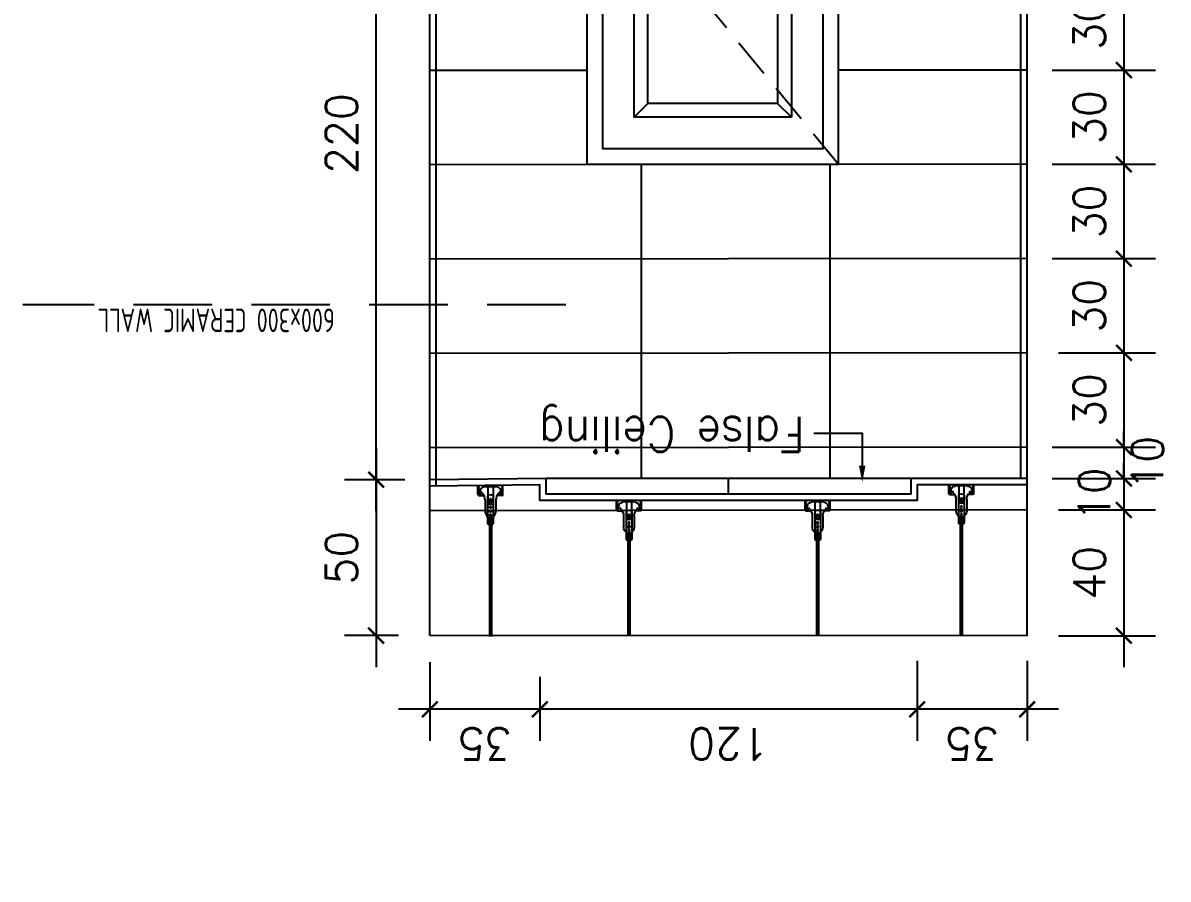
# Model space of a CAD drawing. Header units: centimetres. Extents: x -1797 to 2001, y -8788 to 1856.
# Drawn here: x -1032.6 to -668.3, y -1888.4 to -1615.9 of the extents above; entities that cross this region are included whole.
import ezdxf
from ezdxf.xclip import XClip

# ---------------------------------------------------------------- set-up
doc = ezdxf.new("R2010")
doc.units = ezdxf.units.CM
doc.header["$LTSCALE"] = 100
doc.header["$MEASUREMENT"] = 0
doc.header["$XCLIPFRAME"] = 0
doc.header["$PDMODE"] = 35
doc.linetypes.add('A0-01 FLOOR PLANS$0$HIDDEN', pattern=[0.375, 0.25, -0.125])
doc.linetypes.add('HIDDEN', pattern=[0.375, 0.25, -0.125])
for name, color, linetype in [('A0-01 FLOOR PLANS$0$HIDDEN -03', 8, 'A0-01 FLOOR PLANS$0$HIDDEN'), ('A0-01 FLOOR PLANS$0$WALL-01', 7, 'Continuous'), ('CEILING', 161, 'Continuous'), ('CEILING HANGER', 8, 'Continuous'), ('DIM', 1, 'Continuous'), ('DOOR', 1, 'Continuous'), ('HIDDEN -03', 8, 'HIDDEN'), ('ID_Flooring_02', 127, 'Continuous'), ('TEXT', 3, 'Continuous'), ('Text-1', 3, 'Continuous'), ('WALL-01', 7, 'Continuous'), ('WALL-03', 2, 'Continuous'), ('WALL-04', 1, 'Continuous')]:
    doc.layers.add(name, color=color, linetype=linetype)
doc.styles.add('HB25Small', font='ARCHSTYL.SHX', dxfattribs={"width": 0.8, "height": 2.5})
doc.styles.add('ISO', font='isocp2.shx', dxfattribs={"width": 0.8})
doc.styles.add('ROMANS', font='romans')
doc.dimstyles.new('AS-17-100', dxfattribs={"dimtxt": 10, "dimasz": 5, "dimexe": 10, "dimexo": 10, "dimgap": 6, "dimtad": 1, "dimtoh": 1, "dimdec": 0, "dimdsep": 46, "dimtxsty": 'ROMANS', "dimblk1": 'ARCHTICK', "dimblk2": 'ARCHTICK', "dimsah": 1, "dimcen": 25, "dimdle": 10, "dimclrd": 1, "dimclre": 1, "dimclrt": 2, "dimadec": 0, "dimazin": 0, "dimtfac": 1, "dimtdec": 0, "dimtofl": 0, "dimtmove": 2, "dimatfit": 3, "dimldrblk": 'ARCHTICK', "dimfxl": 1, "dimtolj": 1, "dimtzin": 0, "dimarcsym": 0})
doc.dimstyles.new('DIM DET', dxfattribs={"dimtxt": 0.05, "dimasz": 0.025, "dimexe": 0.025, "dimexo": 0.025, "dimgap": 0.025, "dimtad": 1, "dimzin": 0, "dimdsep": 46, "dimtxsty": 'ISO', "dimblk": 'ARCHTICK', "dimcen": 0.1, "dimdle": 0.025, "dimclrd": 15, "dimclre": 15, "dimclrt": 2, "dimadec": 0, "dimazin": 0, "dimtfac": 1, "dimtmove": 2, "dimatfit": 0, "dimldrblk": 'ARCHTICK', "dimfxl": 0.17, "dimtzin": 1, "dimarcsym": 0})

# ---------------------------------------------------------------- blocks, each defined once
blk = doc.blocks.new('A0-01 FLOOR PLANS')
at = {"layer": 'A0-01 FLOOR PLANS$0$HIDDEN -03'}
blk.add_line((-400, 753), (-400, 2648), dxfattribs=at)
at = {"layer": 'A0-01 FLOOR PLANS$0$WALL-01'}
for p, q in [((-405, 2063), (-405, 2643)), ((-430, 2198), (-430, 2618))]:
    blk.add_line(p, q, dxfattribs=at)
blk = doc.blocks.new('SUP')
at = {"layer": 'CEILING HANGER', "extrusion": (-6.56544e-09, 1.61575e-05, 1)}
for p, q in [((-555.86, -4415.29, 0.02), (-555.86, -4347.85, 0.02)), ((-555.25, -4415.29, 0.02), (-555.25, -4347.85, 0.02)), ((-556.44, -4415.38, 0.02), (-556.44, -4413.19, 0.02)), ((-555.86, -4414.67, 0.02), (-555.86, -4414.7, 0.02)), ((-555.86, -4414.7, 0.02), (-555.84, -4414.74, 0.02)), ((-555.84, -4414.74, 0.02), (-555.82, -4414.77, 0.02)), ((-555.82, -4414.77, 0.02), (-555.79, -4414.79, 0.02)), ((-555.79, -4414.79, 0.02), (-555.75, -4414.82, 0.02)), ((-555.75, -4414.82, 0.02), (-555.71, -4414.84, 0.02)), ((-555.71, -4414.84, 0.02), (-555.66, -4414.85, 0.02)), ((-555.66, -4414.85, 0.02), (-555.61, -4414.86, 0.02)), ((-555.61, -4414.86, 0.02), (-555.56, -4414.86, 0.02)), ((-555.56, -4414.86, 0.02), (-555.5, -4414.86, 0.02)), ((-555.5, -4414.86, 0.02), (-555.45, -4414.85, 0.02)), ((-555.45, -4414.85, 0.02), (-555.4, -4414.84, 0.02)), ((-555.4, -4414.84, 0.02), (-555.36, -4414.82, 0.02)), ((-555.36, -4414.82, 0.02), (-555.32, -4414.79, 0.02)), ((-555.32, -4414.79, 0.02), (-555.29, -4414.77, 0.02)), ((-555.29, -4414.77, 0.02), (-555.27, -4414.74, 0.02)), ((-555.27, -4414.74, 0.02), (-555.26, -4414.7, 0.02)), ((-555.26, -4414.7, 0.02), (-555.25, -4414.67, 0.02)), ((-554.61, -4415.38, 0.02), (-554.61, -4413.19, 0.02)), ((-557.24, -4420.73, 0.02), (-557.24, -4417, 0.02)), ((-556.44, -4422.11, 0.02), (-556.44, -4415.38, 0.02)), ((-556.34, -4415.29, 0.02), (-554.71, -4415.29, 0.02)), ((-554.61, -4422.1, 0.02), (-554.61, -4415.38, 0.02)), ((-553.82, -4420.73, 0.02), (-553.82, -4417, 0.02)), ((-559.25, -4422.29, 0.02), (-557.67, -4422.29, 0.02)), ((-554.61, -4419.5, 0.02), (-556.44, -4419.5, 0.02)), ((-556.35, -4425.11, 0.02), (-556.35, -4421.21, 0.02)), ((-556.29, -4421.21, 0.02), (-556.35, -4421.21, 0.02)), ((-556.23, -4421.14, 0.02), (-556.23, -4420.6, 0.02)), ((-554.89, -4420.53, 0.02), (-556.17, -4420.53, 0.02)), ((-555.24, -4420.02, 0.02), (-555.82, -4420.02, 0.02)), ((-555.24, -4420.27, 0.02), (-555.82, -4420.27, 0.02)), ((-555.74, -4421.21, 0.02), (-555.77, -4420.78, 0.02)), ((-555.28, -4420.78, 0.02), (-555.77, -4420.78, 0.02)), ((-555.74, -4421.21, 0.02), (-555.31, -4421.21, 0.02)), ((-555.31, -4421.21, 0.02), (-555.28, -4420.78, 0.02)), ((-554.83, -4421.14, 0.02), (-554.83, -4420.6, 0.02)), ((-554.71, -4421.21, 0.02), (-554.77, -4421.21, 0.02)), ((-554.71, -4425.11, 0.02), (-554.71, -4421.21, 0.02)), ((-551.81, -4422.29, 0.02), (-553.39, -4422.29, 0.02)), ((-559.5, -4422.53, 0.02), (-559.5, -4426.15, 0.02)), ((-559.37, -4423.36, 0.02), (-559.5, -4423.36, 0.02)), ((-559.37, -4422.53, 0.02), (-559.37, -4426.15, 0.02)), ((-559.25, -4422.41, 0.02), (-557.74, -4422.41, 0.02)), ((-558.92, -4423.15, 0.02), (-558.92, -4423.41, 0.02)), ((-558.73, -4424.21, 0.02), (-558.9, -4423.57, 0.02)), ((-558.57, -4423.16, 0.02), (-558.6, -4423.08, 0.02)), ((-558.4, -4423.28, 0.02), (-558.4, -4423.28, 0.02)), ((-556.23, -4425.11, 0.02), (-557.55, -4425.11, 0.02)), ((-554.83, -4425.11, 0.02), (-556.23, -4425.11, 0.02)), ((-555.07, -4425.48, 0.02), (-555.99, -4425.48, 0.02)), ((-553.5, -4425.11, 0.02), (-554.83, -4425.11, 0.02)), ((-551.81, -4422.41, 0.02), (-553.32, -4422.41, 0.02)), ((-552.66, -4423.28, 0.02), (-552.66, -4423.28, 0.02)), ((-552.49, -4423.16, 0.02), (-552.46, -4423.08, 0.02)), ((-552.33, -4424.21, 0.02), (-552.15, -4423.57, 0.02)), ((-552.13, -4423.15, 0.02), (-552.13, -4423.41, 0.02)), ((-551.68, -4422.53, 0.02), (-551.68, -4426.15, 0.02)), ((-551.68, -4423.36, 0.02), (-551.56, -4423.36, 0.02)), ((-551.56, -4422.53, 0.02), (-551.56, -4426.15, 0.02)), ((-559.5, -4426.15, 0.02), (-559.5, -4427.62, 0.02)), ((-559.5, -4427.62, 0.02), (-559.37, -4427.62, 0.02)), ((-559.37, -4426.15, 0.02), (-559.37, -4427.62, 0.02)), ((-551.68, -4426.15, 0.02), (-551.68, -4427.62, 0.02)), ((-551.56, -4427.62, 0.02), (-551.68, -4427.62, 0.02)), ((-551.56, -4426.15, 0.02), (-551.56, -4427.62, 0.02))]:
    blk.add_line(p, q, dxfattribs=at)
at = {"layer": 'CEILING HANGER', "extrusion": (-6.56544e-09, 1.61575e-05, 1), "const_width": 0.244, "elevation": -0.07}
blk.add_lwpolyline([(-558.58, -4423.04, 1), (-559.07, -4423.04), (-559.07, -4423.22, 0.267949), (-558.99, -4423.35, -0.57735), (-558.99, -4423.61, 0.267949), (-559.07, -4423.75), (-559.07, -4424.04, 0.267949), (-558.99, -4424.17, -0.57735), (-558.99, -4424.43, 0.267949), (-559.07, -4424.56), (-559.07, -4424.85, 0.267949), (-558.99, -4424.98, -0.57735), (-558.99, -4425.25, 0.267949), (-559.07, -4425.38), (-559.07, -4425.7, 0.414214), (-558.92, -4425.85), (-558.23, -4425.85, 0.247529), (-558.1, -4425.78, -0.247529), (-557.98, -4425.72), (-557.55, -4425.72, -0.247529), (-557.43, -4425.78, 0.247529), (-557.3, -4425.85), (-555.79, -4425.85, 0.267949), (-555.66, -4425.77, -0.57735), (-555.4, -4425.77, 0.267949), (-555.26, -4425.85), (-553.76, -4425.85, 0.247529), (-553.63, -4425.78, -0.247529), (-553.51, -4425.72), (-553.08, -4425.72, -0.247529), (-552.95, -4425.78, 0.247529), (-552.83, -4425.85), (-552.14, -4425.85, 0.414214), (-551.99, -4425.7), (-551.99, -4425.38, 0.267949), (-552.07, -4425.25, -0.57735), (-552.07, -4424.98, 0.267949), (-551.99, -4424.85), (-551.99, -4424.56, 0.267949), (-552.07, -4424.43, -0.57735), (-552.07, -4424.17, 0.267949), (-551.99, -4424.04), (-551.99, -4423.75, 0.267949), (-552.07, -4423.61, -0.57735), (-552.07, -4423.35, 0.267949), (-551.99, -4423.22), (-551.99, -4423.04, 1), (-552.48, -4423.04)], format="xyb", dxfattribs=at)
at = {"layer": 'CEILING HANGER', "extrusion": (-6.56544e-09, 1.61575e-05, 1)}
for centre, radius in [((-555.53, -4417.24, -0.05), 0.342), ((-555.53, -4416.02, -0.05), 0.252), ((-555.53, -4418.46, -0.05), 0.252)]:
    blk.add_circle(centre, radius, dxfattribs=at)
for centre, radius, start, end in [((-555.53, -4414.15, -0.05), 1.33, 104.5031, 133.577), ((-555.53, -4414.15, -0.05), 1.33, 46.3713, 77.9165), ((-554.37, -4417.4, -0.05), 2.89, 132.9462, 171.8788), ((-556.68, -4417.4, -0.05), 2.89, 8.1212, 47.0538), ((-559.25, -4422.53, -0.05), 0.244, 90, 180), ((-560.29, -4420.73, -0.05), 3.05, 315.5755, 360), ((-555.53, -4421.14, -0.05), 1.33, 226.423, 313.6287), ((-556.29, -4421.14, -0.05), 0.061, 270, 360), ((-556.17, -4420.6, -0.05), 0.061, 90, 180), ((-555.82, -4420.14, -0.05), 0.122, 90, 270), ((-555.24, -4420.14, -0.05), 0.122, 270, 90), ((-554.89, -4420.6, -0.05), 0.061, 360, 90), ((-554.77, -4421.14, -0.05), 0.061, 180, 270), ((-550.77, -4420.73, -0.05), 3.05, 180, 224.4246), ((-551.81, -4422.53, -0.05), 0.244, 360, 90), ((-559.25, -4422.53, -0.05), 0.122, 90, 180), ((-558.74, -4423.15, -0.05), 0.183, 102.9976, 180), ((-558.31, -4423.41, -0.05), 0.61, 180, 195), ((-557.47, -4423.62, -0.05), 1.37, 195, 270), ((-558.75, -4423.09, -0.05), 0.122, 77.0024, 102.9976), ((-558.77, -4423.15, -0.05), 0.183, 20, 77.0024), ((-558.4, -4423.1, -0.05), 0.183, 200, 270), ((-558.4, -4423.1, -0.05), 0.183, 270, 357.8496), ((-557.85, -4423.12, -0.05), 0.366, 135.5755, 177.8496), ((-555.99, -4425.11, -0.05), 0.366, 180, 270), ((-555.07, -4425.11, -0.05), 0.366, 270, 360), ((-553.58, -4423.62, -0.05), 1.37, 270, 345), ((-553.21, -4423.12, -0.05), 0.366, 2.1504, 44.4246), ((-552.66, -4423.1, -0.05), 0.183, 182.1504, 270), ((-552.66, -4423.1, -0.05), 0.183, 270, 340), ((-552.29, -4423.15, -0.05), 0.183, 102.9976, 160), ((-552.3, -4423.09, -0.05), 0.122, 77.0024, 102.9976), ((-552.32, -4423.15, -0.05), 0.183, 360, 77.0024), ((-552.74, -4423.41, -0.05), 0.61, 345, 360), ((-551.81, -4422.53, -0.05), 0.122, 360, 90)]:
    blk.add_arc(centre, radius, start, end, dxfattribs=at)
blk = doc.blocks.new('FALSE CEILING')
at = {"xscale": -1}
for p in [(-1545.11, 4427.62, -0.02), (-1485.11, 4427.62, -0.02), (-1425.11, 4427.62, -0.02), (-1365.11, 4427.62, -0.02), (-1305.11, 4427.62, -0.02), (-1245.11, 4427.62, -0.02), (-1185.11, 4427.62, -0.02), (-1125.11, 4427.62, -0.02), (-1065.11, 4427.62, -0.02), (-1005.11, 4427.62, -0.02), (-945.11, 4427.62, -0.02), (-885.11, 4427.62, -0.02), (-825.11, 4427.62, -0.02), (-765.11, 4427.62, -0.02), (-705.11, 4427.62, -0.02), (-645.11, 4427.62, -0.02), (-585.11, 4427.62, -0.02), (-525.11, 4427.62, -0.02), (-465.11, 4427.62, -0.02), (-405.11, 4427.62, -0.02), (-345.11, 4427.62, -0.02), (-285.11, 4427.62, -0.02), (-225.11, 4427.62, -0.02), (-165.11, 4427.62, -0.02), (-105.11, 4427.62, -0.02), (-45.11, 4427.62, -0.02), (14.89, 4427.62, -0.02), (74.89, 4427.62, -0.02), (134.89, 4427.62, -0.02), (194.89, 4427.62, -0.02), (254.89, 4427.62, -0.02), (314.89, 4427.62, -0.02), (374.89, 4427.62, -0.02), (434.89, 4427.62, -0.02)]:
    blk.add_blockref('SUP', p, dxfattribs=at)
blk = doc.blocks.new('_ARCHTICK')
at = {"color": 0, "linetype": 'ByBlock', "const_width": 0.15}
blk.add_lwpolyline([(-0.5, -0.5), (0.5, 0.5)], dxfattribs=at)
blk = doc.blocks.new('*D642')
at = {"layer": 'Defpoints', "color": 0, "transparency": 16777216}
for p in [(-901.15, -1761.28, 0), (-920.26, -1810.91), (-903.15, -1810.91)]:
    blk.add_point(p, dxfattribs=at)
at = {"layer": 'DIM', "color": 1, "lineweight": -2, "transparency": 16777216}
for p, q in [((-920.26, -1751.28), (-920.26, -1820.91)), ((-911.15, -1761.28), (-930.26, -1761.28)), ((-913.15, -1810.91), (-930.26, -1810.91))]:
    blk.add_line(p, q, dxfattribs=at)
at = {"layer": 'DIM', "color": 1, "lineweight": -2, "transparency": 16777216, "xscale": 5, "yscale": 5, "zscale": 5}
for p, rotation in [((-920.26, -1761.28), 90), ((-920.26, -1810.91), 270)]:
    blk.add_blockref('_ARCHTICK', p, dxfattribs=dict(at, rotation=rotation))
at = {"layer": 'DIM', "color": 2, "transparency": 16777216, "insert": (-931.26, -1786.1), "char_height": 10, "attachment_point": 5, "rotation": 90, "style": 'ROMANS'}
blk.add_mtext('\\A1;50', dxfattribs=at)
blk = doc.blocks.new('*D646')
at = {"layer": 'Defpoints', "color": 0, "transparency": 16777216}
for p in [(-715.15, -1600.92), (-715.15, -1630.92), (-682.37, -1630.92)]:
    blk.add_point(p, dxfattribs=at)
at = {"layer": 'DIM', "color": 1, "lineweight": -2, "transparency": 16777216}
for p, q in [((-682.37, -1590.92), (-682.37, -1640.92)), ((-705.15, -1600.92), (-672.37, -1600.92)), ((-705.15, -1630.92), (-672.37, -1630.92))]:
    blk.add_line(p, q, dxfattribs=at)
at = {"layer": 'DIM', "color": 1, "lineweight": -2, "transparency": 16777216, "xscale": 5, "yscale": 5, "zscale": 5}
for p, rotation in [((-682.37, -1600.92), 90), ((-682.37, -1630.92), 270)]:
    blk.add_blockref('_ARCHTICK', p, dxfattribs=dict(at, rotation=rotation))
at = {"layer": 'DIM', "color": 2, "transparency": 16777216, "insert": (-693.37, -1615.92), "char_height": 10, "attachment_point": 5, "rotation": 90, "style": 'ROMANS'}
blk.add_mtext('\\A1;30', dxfattribs=at)
blk = doc.blocks.new('*D647')
at = {"layer": 'Defpoints', "color": 0, "transparency": 16777216}
for p in [(-715.15, -1630.92), (-715.15, -1660.92), (-682.37, -1660.92)]:
    blk.add_point(p, dxfattribs=at)
at = {"layer": 'DIM', "color": 1, "lineweight": -2, "transparency": 16777216}
for p, q in [((-682.37, -1620.92), (-682.37, -1670.92)), ((-705.15, -1630.92), (-672.37, -1630.92)), ((-705.15, -1660.92), (-672.37, -1660.92))]:
    blk.add_line(p, q, dxfattribs=at)
at = {"layer": 'DIM', "color": 1, "lineweight": -2, "transparency": 16777216, "xscale": 5, "yscale": 5, "zscale": 5}
for p, rotation in [((-682.37, -1630.92), 90), ((-682.37, -1660.92), 270)]:
    blk.add_blockref('_ARCHTICK', p, dxfattribs=dict(at, rotation=rotation))
at = {"layer": 'DIM', "color": 2, "transparency": 16777216, "insert": (-693.37, -1645.92), "char_height": 10, "attachment_point": 5, "rotation": 90, "style": 'ROMANS'}
blk.add_mtext('\\A1;30', dxfattribs=at)
blk = doc.blocks.new('*D648')
at = {"layer": 'Defpoints', "color": 0, "transparency": 16777216}
for p in [(-715.15, -1660.92), (-715.15, -1690.92), (-682.37, -1690.92)]:
    blk.add_point(p, dxfattribs=at)
at = {"layer": 'DIM', "color": 1, "lineweight": -2, "transparency": 16777216}
for p, q in [((-682.37, -1650.92), (-682.37, -1700.92)), ((-705.15, -1660.92), (-672.37, -1660.92)), ((-705.15, -1690.92), (-672.37, -1690.92))]:
    blk.add_line(p, q, dxfattribs=at)
at = {"layer": 'DIM', "color": 1, "lineweight": -2, "transparency": 16777216, "xscale": 5, "yscale": 5, "zscale": 5}
for p, rotation in [((-682.37, -1660.92), 90), ((-682.37, -1690.92), 270)]:
    blk.add_blockref('_ARCHTICK', p, dxfattribs=dict(at, rotation=rotation))
at = {"layer": 'DIM', "color": 2, "transparency": 16777216, "insert": (-693.37, -1675.92), "char_height": 10, "attachment_point": 5, "rotation": 90, "style": 'ROMANS'}
blk.add_mtext('\\A1;30', dxfattribs=at)
blk = doc.blocks.new('*D649')
at = {"layer": 'Defpoints', "color": 0, "transparency": 16777216}
for p in [(-715.15, -1690.92), (-713.15, -1720.92), (-682.37, -1720.92)]:
    blk.add_point(p, dxfattribs=at)
at = {"layer": 'DIM', "color": 1, "lineweight": -2, "transparency": 16777216}
for p, q in [((-682.37, -1680.92), (-682.37, -1730.92)), ((-705.15, -1690.92), (-672.37, -1690.92)), ((-703.15, -1720.92), (-672.37, -1720.92))]:
    blk.add_line(p, q, dxfattribs=at)
at = {"layer": 'DIM', "color": 1, "lineweight": -2, "transparency": 16777216, "xscale": 5, "yscale": 5, "zscale": 5}
for p, rotation in [((-682.37, -1690.92), 90), ((-682.37, -1720.92), 270)]:
    blk.add_blockref('_ARCHTICK', p, dxfattribs=dict(at, rotation=rotation))
at = {"layer": 'DIM', "color": 2, "transparency": 16777216, "insert": (-693.37, -1705.92), "char_height": 10, "attachment_point": 5, "rotation": 90, "style": 'ROMANS'}
blk.add_mtext('\\A1;30', dxfattribs=at)
blk = doc.blocks.new('*D650')
at = {"layer": 'Defpoints', "color": 0, "transparency": 16777216}
for p in [(-713.15, -1720.92), (-715.15, -1750.92), (-682.37, -1750.92)]:
    blk.add_point(p, dxfattribs=at)
at = {"layer": 'DIM', "color": 1, "lineweight": -2, "transparency": 16777216}
for p, q in [((-682.37, -1710.92), (-682.37, -1760.92)), ((-703.15, -1720.92), (-672.37, -1720.92)), ((-705.15, -1750.92), (-672.37, -1750.92))]:
    blk.add_line(p, q, dxfattribs=at)
at = {"layer": 'DIM', "color": 1, "lineweight": -2, "transparency": 16777216, "xscale": 5, "yscale": 5, "zscale": 5}
for p, rotation in [((-682.37, -1720.92), 90), ((-682.37, -1750.92), 270)]:
    blk.add_blockref('_ARCHTICK', p, dxfattribs=dict(at, rotation=rotation))
at = {"layer": 'DIM', "color": 2, "transparency": 16777216, "insert": (-693.37, -1735.92), "char_height": 10, "attachment_point": 5, "rotation": 90, "style": 'ROMANS'}
blk.add_mtext('\\A1;30', dxfattribs=at)
blk = doc.blocks.new('*D651')
at = {"layer": 'Defpoints', "color": 0, "transparency": 16777216}
for p in [(-715.15, -1750.92), (-715.15, -1760.92), (-682.37, -1760.92)]:
    blk.add_point(p, dxfattribs=at)
at = {"layer": 'DIM', "color": 1, "lineweight": -2, "transparency": 16777216}
for p, q in [((-682.37, -1750.92), (-682.37, -1745.92)), ((-705.15, -1750.92), (-672.37, -1750.92)), ((-705.15, -1760.92), (-672.37, -1760.92)), ((-682.37, -1760.92), (-682.37, -1765.92))]:
    blk.add_line(p, q, dxfattribs=at)
at = {"layer": 'DIM', "color": 1, "lineweight": -2, "transparency": 16777216, "xscale": 5, "yscale": 5, "zscale": 5}
for p, rotation in [((-682.37, -1750.92), 270), ((-682.37, -1760.92), 90)]:
    blk.add_blockref('_ARCHTICK', p, dxfattribs=dict(at, rotation=rotation))
at = {"layer": 'DIM', "color": 2, "transparency": 16777216, "insert": (-674.88, -1755.92), "char_height": 10, "attachment_point": 5, "rotation": 90, "style": 'ROMANS'}
blk.add_mtext('\\A1;10', dxfattribs=at)
blk = doc.blocks.new('*D652')
at = {"layer": 'Defpoints', "color": 0, "transparency": 16777216}
for p in [(-715.15, -1760.92), (-713.15, -1770.92), (-682.37, -1770.92)]:
    blk.add_point(p, dxfattribs=at)
at = {"layer": 'DIM', "color": 1, "lineweight": -2, "transparency": 16777216}
for p, q in [((-682.37, -1760.92), (-682.37, -1755.92)), ((-705.15, -1760.92), (-672.37, -1760.92)), ((-703.15, -1770.92), (-672.37, -1770.92)), ((-682.37, -1770.92), (-682.37, -1775.92))]:
    blk.add_line(p, q, dxfattribs=at)
at = {"layer": 'DIM', "color": 1, "lineweight": -2, "transparency": 16777216, "xscale": 5, "yscale": 5, "zscale": 5}
for p, rotation in [((-682.37, -1760.92), 270), ((-682.37, -1770.92), 90)]:
    blk.add_blockref('_ARCHTICK', p, dxfattribs=dict(at, rotation=rotation))
at = {"layer": 'DIM', "color": 2, "transparency": 16777216, "insert": (-691.76, -1765.92), "char_height": 10, "attachment_point": 5, "rotation": 90, "style": 'ROMANS'}
blk.add_mtext('\\A1;10', dxfattribs=at)
blk = doc.blocks.new('*D653')
at = {"layer": 'Defpoints', "color": 0, "transparency": 16777216}
for p in [(-713.15, -1770.92), (-713.15, -1810.92), (-682.37, -1810.92)]:
    blk.add_point(p, dxfattribs=at)
at = {"layer": 'DIM', "color": 1, "lineweight": -2, "transparency": 16777216}
for p, q in [((-682.37, -1760.92), (-682.37, -1820.92)), ((-703.15, -1770.92), (-672.37, -1770.92)), ((-703.15, -1810.92), (-672.37, -1810.92))]:
    blk.add_line(p, q, dxfattribs=at)
at = {"layer": 'DIM', "color": 1, "lineweight": -2, "transparency": 16777216, "xscale": 5, "yscale": 5, "zscale": 5}
for p, rotation in [((-682.37, -1770.92), 90), ((-682.37, -1810.92), 270)]:
    blk.add_blockref('_ARCHTICK', p, dxfattribs=dict(at, rotation=rotation))
at = {"layer": 'DIM', "color": 2, "transparency": 16777216, "insert": (-693.37, -1790.92), "char_height": 10, "attachment_point": 5, "rotation": 90, "style": 'ROMANS'}
blk.add_mtext('\\A1;40', dxfattribs=at)
blk = doc.blocks.new('*D607')
at = {"layer": 'Defpoints', "color": 0, "transparency": 16777216}
for p in [(-920.26, -1541.03), (-901.15, -1541.03), (-901.15, -1761.28, 0)]:
    blk.add_point(p, dxfattribs=at)
at = {"layer": 'DIM', "color": 1, "lineweight": -2, "transparency": 16777216}
for p, q in [((-920.26, -1771.28), (-920.26, -1531.03)), ((-911.15, -1541.03), (-930.26, -1541.03)), ((-911.15, -1761.28), (-930.26, -1761.28))]:
    blk.add_line(p, q, dxfattribs=at)
at = {"layer": 'DIM', "color": 1, "lineweight": -2, "transparency": 16777216, "xscale": 5, "yscale": 5, "zscale": 5}
for p, rotation in [((-920.26, -1541.03), 90), ((-920.26, -1761.28), 270)]:
    blk.add_blockref('_ARCHTICK', p, dxfattribs=dict(at, rotation=rotation))
at = {"layer": 'DIM', "color": 2, "transparency": 16777216, "insert": (-931.26, -1651.16), "char_height": 10, "attachment_point": 5, "rotation": 90, "style": 'ROMANS'}
blk.add_mtext('\\A1;220', dxfattribs=at)
blk = doc.blocks.new('*D609')
at = {"layer": 'Defpoints', "color": 0, "transparency": 16777216}
for p in [(-748.15, -1808.97, 0), (-713.15, -1808.97, 0), (-748.15, -1834.35)]:
    blk.add_point(p, dxfattribs=at)
at = {"layer": 'DIM', "color": 1, "lineweight": -2, "transparency": 16777216}
for p, q in [((-748.15, -1818.97), (-748.15, -1844.35)), ((-713.15, -1818.97), (-713.15, -1844.35)), ((-703.15, -1834.35), (-758.15, -1834.35))]:
    blk.add_line(p, q, dxfattribs=at)
at = {"layer": 'DIM', "color": 1, "lineweight": -2, "transparency": 16777216, "xscale": 5, "yscale": 5, "zscale": 5, "rotation": 180}
blk.add_blockref('_ARCHTICK', (-748.15, -1834.35), dxfattribs=at)
at = {"layer": 'DIM', "color": 1, "lineweight": -2, "transparency": 16777216, "xscale": 5, "yscale": 5, "zscale": 5}
blk.add_blockref('_ARCHTICK', (-713.15, -1834.35), dxfattribs=at)
at = {"layer": 'DIM', "color": 2, "transparency": 16777216, "insert": (-730.65, -1845.35), "char_height": 10, "attachment_point": 5, "rotation": 180, "style": 'ROMANS'}
blk.add_mtext('\\A1;35', dxfattribs=at)
blk = doc.blocks.new('*D610')
at = {"layer": 'Defpoints', "color": 0, "transparency": 16777216}
for p in [(-748.15, -1808.97, 0), (-868.15, -1813.97, 0), (-868.15, -1834.35)]:
    blk.add_point(p, dxfattribs=at)
at = {"layer": 'DIM', "color": 1, "lineweight": -2, "transparency": 16777216}
for p, q in [((-748.15, -1818.97), (-748.15, -1844.35)), ((-868.15, -1823.97), (-868.15, -1844.35)), ((-738.15, -1834.35), (-878.15, -1834.35))]:
    blk.add_line(p, q, dxfattribs=at)
at = {"layer": 'DIM', "color": 1, "lineweight": -2, "transparency": 16777216, "xscale": 5, "yscale": 5, "zscale": 5, "rotation": 180}
blk.add_blockref('_ARCHTICK', (-868.15, -1834.35), dxfattribs=at)
at = {"layer": 'DIM', "color": 1, "lineweight": -2, "transparency": 16777216, "xscale": 5, "yscale": 5, "zscale": 5}
blk.add_blockref('_ARCHTICK', (-748.15, -1834.35), dxfattribs=at)
at = {"layer": 'DIM', "color": 2, "transparency": 16777216, "insert": (-808.15, -1845.35), "char_height": 10, "attachment_point": 5, "rotation": 180, "style": 'ROMANS'}
blk.add_mtext('\\A1;120', dxfattribs=at)
blk = doc.blocks.new('*D611')
at = {"layer": 'Defpoints', "color": 0, "transparency": 16777216}
for p in [(-903.15, -1809.36, 0), (-868.15, -1813.97, 0), (-903.15, -1834.35)]:
    blk.add_point(p, dxfattribs=at)
at = {"layer": 'DIM', "color": 1, "lineweight": -2, "transparency": 16777216}
for p, q in [((-903.15, -1819.36), (-903.15, -1844.35)), ((-868.15, -1823.97), (-868.15, -1844.35)), ((-858.15, -1834.35), (-913.15, -1834.35))]:
    blk.add_line(p, q, dxfattribs=at)
at = {"layer": 'DIM', "color": 1, "lineweight": -2, "transparency": 16777216, "xscale": 5, "yscale": 5, "zscale": 5, "rotation": 180}
blk.add_blockref('_ARCHTICK', (-903.15, -1834.35), dxfattribs=at)
at = {"layer": 'DIM', "color": 1, "lineweight": -2, "transparency": 16777216, "xscale": 5, "yscale": 5, "zscale": 5}
blk.add_blockref('_ARCHTICK', (-868.15, -1834.35), dxfattribs=at)
at = {"layer": 'DIM', "color": 2, "transparency": 16777216, "insert": (-885.65, -1845.35), "char_height": 10, "attachment_point": 5, "rotation": 180, "style": 'ROMANS'}
blk.add_mtext('\\A1;35', dxfattribs=at)
blk = doc.blocks.new('WWW')
at = {"layer": 'DOOR', "color": 2}
blk.add_line((1105.99, 984.87, 0), (1105.99, 774.87, 0), dxfattribs=at)
at = {"layer": 'DOOR'}
for p, q in [((1045.36, 965.5, 0), (1041, 969.86, 0)), ((1090.99, 969.86, 0), (1086.62, 965.5, 0)), ((1045.36, 911.34, 0), (1041, 906.98, 0)), ((1086.62, 911.34, 0), (1090.99, 906.98, 0)), ((1045.36, 893.84, 0), (1041, 898.2, 0)), ((1086.62, 893.84, 0), (1090.99, 898.2, 0)), ((1094.81, 892.21, 0.13), (1094.81, 888.21, 0.13)), ((1098.81, 892.21, 0.13), (1094.81, 892.21, 0.13)), ((1098.81, 882.21, 0.13), (1098.81, 892.21, 0.13)), ((1086.81, 888.21, 0.13), (1086.81, 886.11, 0.13)), ((1096.81, 888.21, 0.13), (1086.81, 888.21, 0.13)), ((1086.81, 886.11, 0.13), (1096.81, 886.11, 0.13)), ((1094.81, 886.11, 0.13), (1094.81, 882.21, 0.13)), ((1094.81, 882.21, 0.13), (1098.81, 882.21, 0.13)), ((1045.36, 870.07, 0), (1041, 865.7, 0)), ((1086.62, 870.07, 0), (1090.99, 865.7, 0)), ((1045.36, 852.56, 0), (1041, 856.93, 0)), ((1090.99, 856.93, 0), (1086.62, 852.56, 0)), ((1045.36, 794.24, 0), (1041, 789.87, 0)), ((1090.99, 789.87, 0), (1086.62, 794.24, 0))]:
    blk.add_line(p, q, dxfattribs=at)
at = {"layer": 'DOOR', "color": 2, "elevation": 0}
blk.add_lwpolyline([(1105.99, 984.87), (1025.99, 984.87), (1025.99, 774.87), (1105.99, 774.87)], dxfattribs=at)
at = {"layer": 'DOOR', "color": 8, "linetype": 'HIDDEN', "ltscale": 0.5, "elevation": 0}
blk.add_lwpolyline([(1105.99, 984.87), (1025.99, 887.37), (1105.99, 774.87)], dxfattribs=at)
at = {"layer": 'DOOR', "elevation": 0}
for points in [[(1100.99, 779.87), (1100.99, 979.86), (1031, 979.86), (1031, 779.87)], [(1090.99, 969.86), (1041, 969.86), (1041, 906.98), (1090.99, 906.98)], [(1086.62, 965.5), (1045.36, 965.5), (1045.36, 911.34), (1086.62, 911.34)], [(1090.99, 898.2), (1041, 898.2), (1041, 865.7), (1090.99, 865.7)], [(1086.62, 893.84), (1045.36, 893.84), (1045.36, 870.07), (1086.62, 870.07)], [(1090.99, 856.93), (1041, 856.93), (1041, 789.87), (1090.99, 789.87)], [(1086.62, 852.56), (1045.36, 852.56), (1045.36, 794.24), (1086.62, 794.24)]]:
    blk.add_lwpolyline(points, close=True, dxfattribs=at)
at = {"layer": 'DOOR'}
blk.add_arc((1096.81, 887.16, 0.13), 1.05, 270, 90, dxfattribs=at)

msp = doc.modelspace()

# ---------------------------------------------------------------- linework, layer by layer
at = {"layer": 'CEILING', "elevation": 0}
for points in [[(-713.15, -1760.92), (-750.15, -1760.92), (-750.15, -1765.92), (-866.15, -1765.92), (-866.15, -1760.92), (-903.15, -1761.3)], [(-713.15, -1762.92), (-748.15, -1762.92), (-748.15, -1767.92), (-868.15, -1767.92), (-868.15, -1762.92), (-903.15, -1763.31)]]:
    msp.add_lwpolyline(points, dxfattribs=at)
at = {"layer": 'ID_Flooring_02'}
for p, q in [((-853.15, -1631.07), (-903.15, -1631.12)), ((-713.15, -1630.92), (-773.15, -1630.97)), ((-713.15, -1660.92), (-903.15, -1661.12)), ((-835.86, -1760.92, 0), (-835.86, -1660.97, 0)), ((-775.86, -1760.92, 0), (-775.86, -1660.97, 0)), ((-713.15, -1690.92), (-903.15, -1691.11, 0)), ((-713.15, -1720.92), (-903.15, -1721.11, 0)), ((-713.15, -1750.92), (-903.15, -1751.17, 0)), ((-713.15, -1770.92), (-903.15, -1771.17, 0))]:
    msp.add_line(p, q, dxfattribs=at)
at = {"layer": 'TEXT', "color": 2, "elevation": 0}
msp.add_lwpolyline([(-780.98, -1746.45), (-765.61, -1746.45), (-765.61, -1760.15)], dxfattribs=at)
msp.add_lwpolyline([(-765.61, -1762, 0, 2.08, 0), (-765.61, -1756.79, 2.08, 2.08, 0)], format="xyseb", dxfattribs=at)
at = {"layer": 'WALL-01'}
for p, q in [((-903.15, -1810.91, 0), (-903.15, -1451.11, 0)), ((-713.15, -1810.92), (-713.15, -1450.92)), ((-713.15, -1810.92), (-903.15, -1810.91, 0))]:
    msp.add_line(p, q, dxfattribs=at)
at = {"layer": 'WALL-03'}
for p, q in [((-750.15, -1760.92), (-866.15, -1760.92, 0)), ((-808.15, -1765.92, 0), (-808.15, -1760.92, 0))]:
    msp.add_line(p, q, dxfattribs=at)
at = {"layer": 'WALL-04'}
msp.add_line((-715.15, -1760.92), (-715.15, -1450.94), dxfattribs=at)
at = {"layer": 'WALL-04', "elevation": 0}
msp.add_lwpolyline([(-901.15, -1763.11), (-901.15, -1541.03), (-875.15, -1541.03), (-875.15, -1451.03)], dxfattribs=at)

# ---------------------------------------------------------------- block references
at = {"layer": 'CEILING HANGER'}
ref = msp.add_blockref('FALSE CEILING', (-463.66, -1760.67, 0), dxfattribs=dict(at, rotation=180))
XClip(ref).set_block_clipping_path([(238.0841531689, 2.2373224937), (312.3152302601, 50.248760368)])
ref = msp.add_blockref('FALSE CEILING', (-509.4, -1765.84, 0.02), dxfattribs=dict(at, rotation=180))
XClip(ref).set_block_clipping_path([(238.0841531689, 2.2373224937), (370.090039278, 45.0796076272)])
at = {"layer": 'DIM'}
ref = msp.add_blockref('FALSE CEILING', (-1214.29, -1760.93, 0), dxfattribs=dict(at, xscale=-1, rotation=180))
XClip(ref).set_block_clipping_path([(296.8558886756, 2.2373224937), (345.1999927154, 50.248760368)])
at = {"layer": 'DOOR', "xscale": -1, "rotation": 180}
msp.add_blockref('WWW', (-1879.14, -676.11, 0), dxfattribs=at)
at = {"layer": 'ID_Flooring_02'}
ref = msp.add_blockref('A0-01 FLOOR PLANS', (-283.15, -4187.68), dxfattribs=at)
XClip(ref).set_block_clipping_path([(-640, 1948), (-400, 2198)])

# ---------------------------------------------------------------- texts
at = {"layer": 'TEXT', "color": 3, "style": 'ROMANS', "width": 0.9}
msp.add_text('False Ceiling', height=11.1096, rotation=180, dxfattribs=at).set_placement((-783.99, -1741.28, 0))
at = {"layer": 'Text-1', "color": 3, "style": 'HB25Small', "width": 0.8}
msp.add_text('600x300 CERAMIC WALL', height=7.5, rotation=180, dxfattribs=at).set_placement((-933.44, -1706.81, 0))

# ---------------------------------------------------------------- dimensions: what is measured, and where the dimension line sits
at = {"layer": 'DIM'}
for base, p1, p2, angle, picture, middle in [((-920.26, -1541.03), (-901.15, -1761.28, 0), (-901.15, -1541.03), 270, '*D607', (-931.26, -1651.16)), ((-682.37, -1630.92), (-715.15, -1600.92), (-715.15, -1630.92), 270, '*D646', (-693.37, -1615.92)), ((-682.37, -1660.92), (-715.15, -1630.92), (-715.15, -1660.92), 270, '*D647', (-693.37, -1645.92)), ((-682.37, -1690.92), (-715.15, -1660.92), (-715.15, -1690.92), 270, '*D648', (-693.37, -1675.92)), ((-682.37, -1720.92), (-715.15, -1690.92), (-713.15, -1720.92), 270, '*D649', (-693.37, -1705.92)), ((-682.37, -1750.92), (-713.15, -1720.92), (-715.15, -1750.92), 270, '*D650', (-693.37, -1735.92)), ((-920.26, -1810.91, 0), (-901.15, -1761.28, 0), (-903.15, -1810.91, 0), 270, '*D642', (-931.26, -1786.1, 0)), ((-682.37, -1810.92), (-713.15, -1770.92), (-713.15, -1810.92), 270, '*D653', (-693.37, -1790.92)), ((-903.15, -1834.35), (-868.15, -1813.97, 0), (-903.15, -1809.36, 0), 180, '*D611', (-885.65, -1845.35)), ((-868.15, -1834.35), (-748.15, -1808.97, 0), (-868.15, -1813.97, 0), 180, '*D610', (-808.15, -1845.35)), ((-748.15, -1834.35), (-713.15, -1808.97, 0), (-748.15, -1808.97, 0), 180, '*D609', (-730.65, -1845.35))]:
    dim = msp.add_linear_dim(base=base, p1=p1, p2=p2, angle=angle, dimstyle='AS-17-100', dxfattribs=at)
    dim.commit()
    dim.dimension.update_dxf_attribs({"geometry": picture, "text_midpoint": middle})
for base, p1, p2, picture, middle in [((-682.37, -1760.92), (-715.15, -1750.92), (-715.15, -1760.92), '*D651', (-674.88, -1755.92)), ((-682.37, -1770.92), (-715.15, -1760.92), (-713.15, -1770.92), '*D652', (-691.76, -1765.92))]:
    dim = msp.add_linear_dim(base=base, p1=p1, p2=p2, angle=270, dimstyle='AS-17-100', dxfattribs=at)
    dim.commit()
    dim.dimension.update_dxf_attribs({"geometry": picture, "text_midpoint": middle, "dimtype": 160})

# ---------------------------------------------------------------- leaders
at = {"layer": 'HIDDEN -03'}
msp.add_leader([(-859.91, -1705.65), (-1032.59, -1705.64)], dimstyle='DIM DET', override={"dimasz": 0.04, "dimtad": 0, "dimclrd": 251, "dimldrblk": 'Dot', "dimfxl": 0.1}, dxfattribs=at)

doc.saveas('drawing.dxf')
